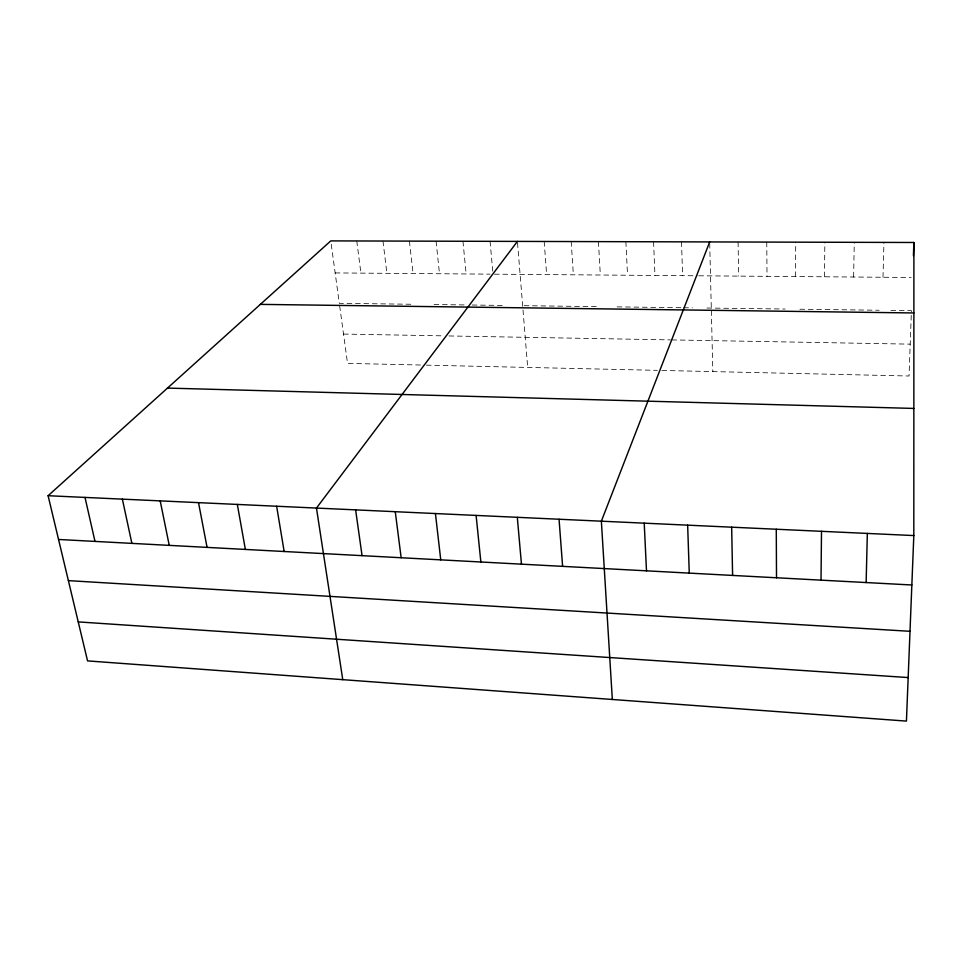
<?xml version="1.0" encoding="UTF-8"?>
<svg xmlns="http://www.w3.org/2000/svg" width="962" height="962" viewBox="0 0 962 962"><rect width="100%" height="100%" fill="white"/><g stroke="black" fill="none" stroke-linecap="round" stroke-linejoin="round"><path stroke-width="0.72" stroke-dasharray="4.81 3.61" d="M795.634 276.563L795.67 242.159M824.494 276.791L824.843 242.244M853.619 277.02L854.268 242.328M882.996 277.248L883.946 242.4M335.149 272.919L490.019 274.146M494.432 274.182L697.294 275.781M698.761 275.793L911.146 277.477M410.81 304.245L339.309 303.319L330.772 240.897M434.03 304.533L466.233 304.954M472.126 305.026L504.749 305.447M524.11 305.688L597.703 306.637M617.123 306.878L682.214 307.72M683.657 307.732L692.387 307.852M706.926 308.032L785.148 309.03M799.879 309.223L879.184 310.245M890.884 310.389L911.423 310.654L909.042 376.01L658.838 370.382M343.518 334.079L443.181 335.846M448.965 335.954L670.442 339.887M671.861 339.911L910.208 344.143M420.478 365.019L347.535 363.383L339.694 306.132M426.334 365.151L657.359 370.346M356.758 240.969L360.918 273.124M382.972 241.041L386.892 273.328M409.403 241.113L413.083 273.533M436.063 241.185L439.502 273.749M462.95 241.258L466.137 273.954M490.067 241.33L492.736 271.176M517.532 242.833L527.681 367.436M544.191 241.474L546.62 274.591M571.188 241.546L573.364 274.807M598.424 241.63L600.336 275.012M625.877 241.702L627.525 275.228M653.571 241.775L654.954 275.445M681.505 241.847L682.611 275.661M709.716 243.41L712.83 371.597M738.094 242.003L738.636 276.106M766.762 242.087L767.015 276.334"/><path stroke-width="1.44" d="M913.816 535.569L913.9 242.484L330.772 240.897L48.1 495.719L87.554 660.894L906.432 721.103L913.816 535.569L48.1 495.719M821.019 580.146L821.5 531.325M866.137 582.551L867.339 533.429M913.419 255.615L913.9 242.484M709.679 241.931L601.358 521.188L612.337 699.482M517.424 241.402L316.462 508.068L342.761 679.665M260.353 304.377L913.876 312.963M167.496 388.083L913.852 408.429M58.55 539.466L911.856 584.992M68.386 580.627L910.004 631.3M78.235 621.897L908.164 677.561M85.005 497.414L94.985 541.402M122.366 499.134L131.89 543.374M160.197 500.877L169.24 545.37M198.521 502.645L207.07 547.39M237.325 504.425L245.37 549.434M276.647 506.24L284.151 551.503M355.615 509.872L362.061 555.651M395.262 511.7L401.154 557.744M435.425 513.552L440.752 559.86M476.106 515.416L480.856 561.988M517.303 517.315L521.464 564.165M559.054 519.24L562.602 566.353M644.215 523.16L646.488 570.827M687.65 525.156L689.261 573.111M731.661 527.188L732.599 575.42M776.274 529.244L776.514 577.765"/></g></svg>
